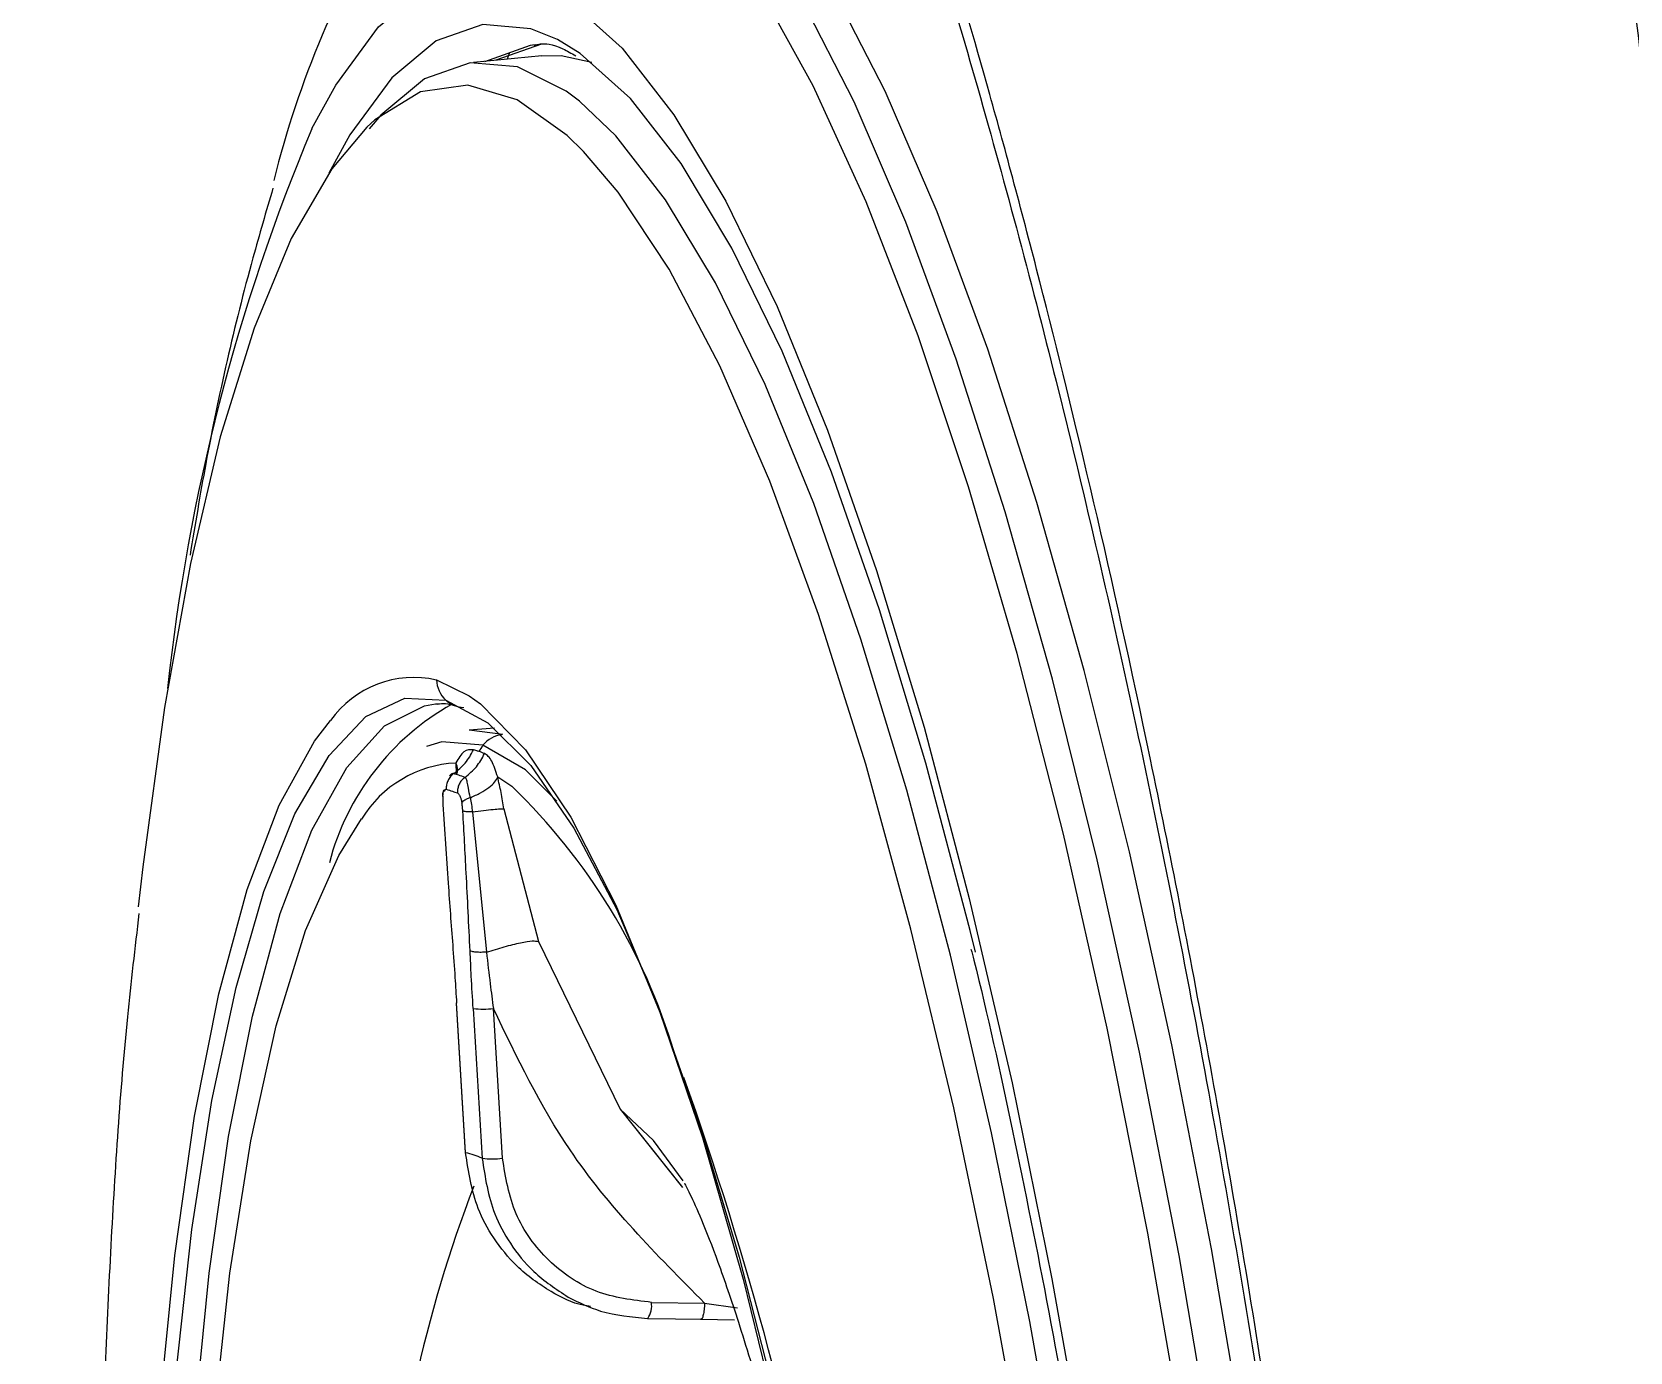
# Model space of a CAD drawing. Extents: x 525 to 613, y 487 to 635.
# Drawn here: x 602.605 to 603.692, y 550.718 to 551.617 of the extents above; entities that cross this region are included whole.
import ezdxf

# ---------------------------------------------------------------- set-up
doc = ezdxf.new("R2010")
doc.units = 0
doc.header["$MEASUREMENT"] = 0
doc.layers.add('1', color=4, linetype='Continuous')
doc.layers.add('STD TEST', color=3, linetype='Continuous')

# ---------------------------------------------------------------- blocks, each defined once
blk = doc.blocks.new('2023 VANGUARD')
at = {"layer": '1', "color": 3, "linetype": 'Continuous', "lineweight": 25}
for p, q in [((33.9699, -41.0889), (33.9685, -41.0928)), ((33.9857, -41.0831), (33.988, -41.0829)), ((33.9921, -41.0905), (33.9456, -41.095)), ((33.9204, -41.5153), (33.9427, -41.526)), ((33.9198, -41.5316), (33.9222, -41.5315)), ((33.9599, -41.5481), (33.9427, -41.5495)), ((33.9599, -41.5481), (33.9427, -41.5495)), ((33.9655, -41.5525), (33.9427, -41.5495)), ((33.9335, -41.5718), (33.9337, -41.5793)), ((33.9335, -41.5718), (33.9337, -41.5793)), ((33.962, -41.5813), (33.9716, -41.5876)), ((33.9448, -41.6051), (33.9544, -41.7006)), ((33.9448, -41.6051), (33.9544, -41.7006)), ((33.9663, -41.603), (33.9897, -41.6932)), ((33.9663, -41.603), (33.9897, -41.6932)), ((33.9897, -41.6932), (34.0454, -41.8073)), ((33.9897, -41.6932), (34.0454, -41.8073)), ((33.9338, -41.735), (33.9399, -41.8369)), ((33.9338, -41.735), (33.9399, -41.8369)), ((33.9402, -41.8371), (33.934, -41.7352)), ((33.9453, -41.7389), (33.9515, -41.8409)), ((33.9653, -41.8408), (33.9591, -41.7389)), ((34.0454, -41.8073), (34.0877, -41.8608)), ((34.0454, -41.8073), (34.087, -41.8599)), ((34.0667, -41.9389), (34.1028, -41.9394)), ((34.1028, -41.9394), (34.1252, -41.9427)), ((34.1028, -41.9394), (34.1252, -41.9427)), ((34.0643, -41.9498), (34.1015, -41.9503)), ((34.0643, -41.9498), (34.1015, -41.9503)), ((34.1001, -41.9502), (34.1232, -41.9508)), ((34.1001, -41.9502), (34.1232, -41.9508))]:
    blk.add_line(p, q, dxfattribs=at)
at = {"layer": '1', "color": 3, "linetype": 'Continuous', "lineweight": 25, "flags": 128}
for points in [[(34.5571, -42.8233), (34.5458, -42.6651), (34.5315, -42.5072), (34.5144, -42.3508), (34.4946, -42.1971), (34.4723, -42.0473), (34.4476, -41.9024), (34.4206, -41.7637), (34.3918, -41.6322), (34.3611, -41.5088), (34.3289, -41.3945), (34.2955, -41.2902), (34.261, -41.1967), (34.2257, -41.1147), (34.1899, -41.0447), (34.1539, -40.9874), (34.118, -40.9432), (34.0824, -40.9124), (34.0473, -40.8952), (34.0157, -40.8916)], [(34.5348, -42.8246), (34.5235, -42.6669), (34.5092, -42.5096), (34.4922, -42.3537), (34.4725, -42.2006), (34.4502, -42.0513), (34.4256, -41.907), (34.3988, -41.7687), (34.37, -41.6376), (34.3394, -41.5147), (34.3074, -41.4008), (34.274, -41.2969), (34.2396, -41.2037), (34.2045, -41.1219), (34.1689, -41.0522), (34.133, -40.9951), (34.0972, -40.9511), (34.0617, -40.9203), (34.0268, -40.9032), (33.9927, -40.8999), (33.9598, -40.9102), (33.9282, -40.9343), (33.9234, -40.9393)], [(34.5169, -42.8246), (34.5053, -42.664), (34.4907, -42.5037), (34.4731, -42.3451), (34.4528, -42.1894), (34.4298, -42.0378), (34.4043, -41.8917), (34.3766, -41.7522), (34.3469, -41.6203), (34.3154, -41.4972), (34.2823, -41.3838), (34.248, -41.2811), (34.2127, -41.1899), (34.1767, -41.111), (34.1402, -41.0448), (34.1037, -40.9921), (34.0673, -40.9532), (34.0314, -40.9284), (33.9962, -40.918), (33.9621, -40.9219), (33.9293, -40.9403), (33.898, -40.9729), (33.89, -40.9839)], [(33.8356, -41.1401), (33.8518, -41.1105), (33.8809, -41.0709), (33.9117, -41.0453), (33.944, -41.0339), (33.9774, -41.0369), (34.0117, -41.0541), (34.0467, -41.0854), (34.0819, -41.1307), (34.1172, -41.1894), (34.1521, -41.2611), (34.1864, -41.3452), (34.2198, -41.4409), (34.2521, -41.5475), (34.2829, -41.664), (34.312, -41.7895), (34.3391, -41.9228), (34.364, -42.0628), (34.3866, -42.2084), (34.4065, -42.3583), (34.4236, -42.5112), (34.4379, -42.6658), (34.4491, -42.8208)], [(34.0026, -41.0794), (33.9845, -41.0721), (33.9518, -41.0692), (33.9202, -41.0804), (33.89, -41.1054), (33.8615, -41.1442), (33.8472, -41.1703)], [(33.9532, -41.0943), (33.9844, -41.0833), (33.9857, -41.0831)], [(33.9953, -41.0823), (33.9918, -41.0827), (33.9607, -41.0936)], [(34.2871, -41.7006), (34.2835, -41.6859), (34.2534, -41.5719), (34.2218, -41.4676), (34.1891, -41.3738), (34.1555, -41.2916), (34.1213, -41.2214), (34.0868, -41.1639), (34.0523, -41.1196), (34.0181, -41.0889), (34.0026, -41.0794)], [(34.0176, -41.1215), (34.0087, -41.1147), (33.9756, -41.0981), (33.9433, -41.0953), (33.9122, -41.1063), (33.8825, -41.1309), (33.8745, -41.1403)], [(33.9921, -41.0905), (34.0053, -41.0904), (34.026, -41.0948)], [(34.0205, -41.1556), (34.0093, -41.1447), (33.9752, -41.1204), (33.9418, -41.1104), (33.9095, -41.115), (33.8785, -41.1341), (33.873, -41.1391)], [(34.4301, -42.8173), (34.4193, -42.6679), (34.4056, -42.5189), (34.3891, -42.3716), (34.3699, -42.2271), (34.3482, -42.0868), (34.3241, -41.9519), (34.298, -41.8234), (34.27, -41.7025), (34.2403, -41.5902), (34.2092, -41.4875), (34.177, -41.3952), (34.1439, -41.3142), (34.1102, -41.2451), (34.0763, -41.1885), (34.0423, -41.1449), (34.0176, -41.1215)], [(33.873, -41.1391), (33.8491, -41.1675), (33.8216, -41.2149), (33.7963, -41.2758), (33.7733, -41.3498), (33.7529, -41.4361), (33.7353, -41.534), (33.7206, -41.6425), (33.7175, -41.6698)], [(34.409, -42.8178), (34.3979, -42.6652), (34.3838, -42.5131), (34.3667, -42.3628), (34.3468, -42.2157), (34.3243, -42.0731), (34.2994, -41.9363), (34.2723, -41.8065), (34.2432, -41.6849), (34.2125, -41.5727), (34.1804, -41.4707), (34.1472, -41.3801), (34.1132, -41.3015), (34.0786, -41.2357), (34.0439, -41.1833), (34.0205, -41.1556)], [(33.8751, -43.528), (33.8499, -43.4288), (33.8264, -43.3212), (33.805, -43.2066), (33.7859, -43.0862), (33.7693, -42.9615), (33.7554, -42.834), (33.7443, -42.7051), (33.7363, -42.5763), (33.7314, -42.4493), (33.7296, -42.3253), (33.7311, -42.206), (33.7356, -42.0927), (33.7433, -41.9867), (33.754, -41.8893), (33.7676, -41.8016), (33.784, -41.7246), (33.8028, -41.6593), (33.824, -41.6064), (33.8473, -41.5666), (33.8724, -41.5402), (33.8989, -41.5277), (33.9267, -41.5291)], [(33.7536, -42.0495), (33.7556, -42.0223), (33.7657, -41.9191), (33.7789, -41.8259), (33.7951, -41.744), (33.8141, -41.6743), (33.8355, -41.6176), (33.8593, -41.5749), (33.8849, -41.5464), (33.9122, -41.5328), (33.9198, -41.5316)], [(33.9267, -41.5291), (33.9553, -41.5444), (33.9845, -41.5735), (34.0138, -41.6161), (34.043, -41.6715), (34.0717, -41.7392), (34.0996, -41.8184), (34.1263, -41.9082), (34.1516, -42.0074), (34.175, -42.115), (34.1865, -42.1738)], [(33.9427, -41.526), (33.9504, -41.5316), (33.981, -41.5629), (34.0118, -41.6087), (34.0423, -41.6685), (34.0723, -41.7414), (34.1013, -41.8267), (34.129, -41.9231), (34.155, -42.0296), (34.1789, -42.1448), (34.2006, -42.2671), (34.2197, -42.3951), (34.236, -42.5272), (34.2492, -42.6617), (34.2593, -42.7969)], [(33.7314, -42.6401), (33.7247, -42.5059), (33.7214, -42.3743), (33.7215, -42.2471), (33.725, -42.1258), (33.732, -42.0119), (33.7423, -41.907), (33.7557, -41.8122), (33.7722, -41.7289), (33.7915, -41.658), (33.8133, -41.6004), (33.8374, -41.5569), (33.8482, -41.5429)], [(33.952, -41.5597), (33.9239, -41.5575), (33.9136, -41.5605)], [(33.952, -41.5597), (33.9239, -41.5575), (33.9136, -41.5605)], [(34.0022, -41.5977), (33.9809, -41.5765), (33.952, -41.5597)], [(34.0022, -41.5977), (33.9809, -41.5765), (33.952, -41.5597)], [(33.7688, -42.0202), (33.7798, -41.9191), (33.794, -41.8289), (33.8112, -41.7507), (33.8313, -41.6857), (33.8539, -41.6347), (33.8694, -41.6099)], [(33.7688, -42.0202), (33.7798, -41.9191), (33.794, -41.8289), (33.8112, -41.7507), (33.8313, -41.6857), (33.8539, -41.6347), (33.8694, -41.6099)], [(34.0881, -41.8562), (34.068, -41.8286), (34.0454, -41.8073)], [(34.0881, -41.8562), (34.068, -41.8286), (34.0454, -41.8073)], [(33.9402, -41.8371), (33.9399, -41.8369), (33.9399, -41.8369)], [(33.9402, -41.8371), (33.9399, -41.8369), (33.9399, -41.8369)]]:
    blk.add_lwpolyline(points, dxfattribs=at)
at = {"layer": '1', "color": 3, "linetype": 'Continuous', "lineweight": 25}
for centre, radius, start, end in [((34.4739, -41.3415), 0.6847, 148.5145, 165.9528), ((35.0823, -41.6648), 1.3526, 157.1773, 173.9048), ((33.905, -41.5831), 0.0695, 77.1905, 144.7115), ((33.9399, -41.5147), 0.0195, 181.526, 227.3043), ((34.016, -41.6838), 0.1742, 119.3249, 165.327), ((33.9393, -41.5153), 0.0187, 227.4762, 268.8207), ((33.9672, -41.5719), 0.0195, 96.7049, 141.3696), ((33.9677, -41.5724), 0.0201, 141.1512, 155.5726), ((33.9274, -41.6297), 0.0693, 68.1624, 71.4951), ((33.9376, -41.6517), 0.08, 92.9562, 148.5667), ((33.6808, -41.8896), 0.4192, 16.6855, 46.0797), ((33.9521, -41.6777), 0.0616, 263.7083, 276.556), ((31.8335, -42.5896), 2.3941, 10.3206, 19.614), ((33.9298, -41.8871), 0.0511, 64.8491, 78.1832), ((33.9582, -41.7796), 0.0616, 263.7082, 276.556), ((34.7996, -42.1876), 0.9146, 158.997, 176.5644), ((34.0518, -41.9413), 0.015, 325.6485, 9.3018), ((34.0643, -41.9493), 0.000588, 240.3198, 249.1995), ((34.1004, -41.9497), 0.00059, 239.9926, 249.1879)]:
    blk.add_arc(centre, radius, start, end, dxfattribs=at)
for points, knots in [([(34.6607, -40.4817), (34.6696, -40.5467), (34.688, -40.6813), (34.7148, -40.8894), (34.7419, -41.1076), (34.7683, -41.332), (34.7937, -41.5599), (34.8179, -41.7915), (34.8412, -42.0277), (34.8634, -42.2689), (34.8844, -42.515), (34.9041, -42.7658), (34.9225, -43.0228), (34.9395, -43.2859), (34.9549, -43.5553), (34.9685, -43.8292), (34.9803, -44.1078), (34.9902, -44.3912), (34.9981, -44.6792), (35.0039, -44.9719), (35.0076, -45.2693), (35.0077, -45.4691), (35.0078, -45.5697)], [0, 0, 0, 0, 0.038581, 0.079808, 0.12337, 0.167786, 0.212618, 0.258169, 0.304675, 0.352143, 0.400543, 0.449842, 0.500001, 0.551983, 0.604837, 0.658573, 0.713205, 0.768744, 0.825197, 0.88256, 0.940829, 1, 1, 1, 1]), ([(33.3667, -41.3676), (33.3646, -41.4188), (33.3628, -41.4709), (33.3608, -41.5504), (33.3602, -41.5773), (33.3595, -41.6177), (33.3593, -41.6312), (33.359, -41.6512), (33.3589, -41.6579), (33.3587, -41.6678), (33.3586, -41.6711), (33.3585, -41.6759), (33.3585, -41.6775), (33.3584, -41.6808), (33.3584, -41.6834), (33.3585, -41.687), (33.3586, -41.6897), (33.3587, -41.6911), (33.359, -41.6955), (33.3592, -41.6984), (33.3597, -41.7063), (33.3599, -41.7107), (33.3603, -41.7188), (33.3605, -41.7226), (33.3609, -41.73), (33.3611, -41.7337), (33.3619, -41.7516), (33.3626, -41.7656), (33.3647, -41.8069), (33.3661, -41.8335), (33.3703, -41.9143), (33.3733, -41.969), (33.3836, -42.1343), (33.3918, -42.2449), (33.4058, -42.4124), (33.4107, -42.4686), (33.421, -42.5807), (33.4264, -42.6365), (33.4433, -42.8027), (33.4554, -42.912), (33.4812, -43.1279), (33.495, -43.2344), (33.5168, -43.3921), (33.5243, -43.4444), (33.5395, -43.5469), (33.5472, -43.5973), (33.5707, -43.7461), (33.5868, -43.842), (33.6202, -44.0273), (33.6374, -44.1167), (33.6641, -44.2461), (33.6731, -44.2884), (33.6911, -44.3703), (33.7002, -44.4101), (33.7277, -44.526), (33.7462, -44.5988), (33.7745, -44.7015), (33.784, -44.7347), (33.8031, -44.7989), (33.8224, -44.861), (33.842, -44.9185), (33.8615, -44.9734), (33.8712, -44.9995), (33.9005, -45.0741), (33.92, -45.1188), (33.9591, -45.1986), (33.9787, -45.2337), (34.0081, -45.2795), (34.0179, -45.2936), (34.0374, -45.3192), (34.047, -45.3308), (34.0758, -45.362), (34.0948, -45.3779), (34.1322, -45.401), (34.1506, -45.408), (34.178, -45.412), (34.1871, -45.4123), (34.2051, -45.4106), (34.214, -45.4087), (34.2403, -45.4), (34.2573, -45.3902), (34.2902, -45.3631), (34.3062, -45.3459), (34.3372, -45.3045), (34.3522, -45.2805), (34.3812, -45.2258), (34.3952, -45.195), (34.4218, -45.1281), (34.4344, -45.0919), (34.4523, -45.0338), (34.4582, -45.0138), (34.4695, -44.9726), (34.475, -44.9514), (34.4909, -44.8866), (34.5008, -44.8414), (34.5284, -44.7012), (34.544, -44.6014), (34.5701, -44.3911), (34.5806, -44.2802), (34.5963, -44.0569), (34.6016, -43.9438), (34.6062, -43.773), (34.6072, -43.7159), (34.608, -43.6013), (34.608, -43.5437), (34.6062, -43.3726), (34.6031, -43.2609), (34.5936, -43.0425), (34.5872, -42.9358), (34.5757, -42.7798), (34.5715, -42.7284), (34.5625, -42.6271), (34.5577, -42.5773), (34.5427, -42.4315), (34.5319, -42.3389), (34.5089, -42.1623), (34.4967, -42.0783), (34.4717, -41.9186), (34.4588, -41.8428), (34.4391, -41.7352), (34.4325, -41.7003), (34.4193, -41.6331), (34.4127, -41.6007), (34.3801, -41.4442), (34.3546, -41.3369), (34.3191, -41.1981), (34.3077, -41.1557), (34.286, -41.078), (34.2756, -41.0426), (34.261, -40.994), (34.2563, -40.9786), (34.2496, -40.9566), (34.2473, -40.9495), (34.2441, -40.9388), (34.243, -40.9353), (34.2413, -40.9298), (34.2408, -40.9279), (34.2399, -40.9247), (34.2396, -40.9235), (34.2391, -40.9214), (34.2389, -40.9207), (34.2385, -40.9191), (34.2384, -40.9183), (34.238, -40.9169), (34.2378, -40.9163), (34.2373, -40.9149), (34.2371, -40.9141), (34.2364, -40.9119), (34.2359, -40.9104), (34.2345, -40.906), (34.2336, -40.903), (34.2309, -40.894), (34.229, -40.888), (34.2238, -40.8708), (34.2204, -40.8602), (34.2048, -40.8105), (34.1953, -40.782), (34.189, -40.7632)], [0, 0, 0, 0, 0.007813, 0.007813, 0.011719, 0.011719, 0.013672, 0.013672, 0.014648, 0.014648, 0.015137, 0.015137, 0.015381, 0.015381, 0.015625, 0.015747, 0.015747, 0.015869, 0.015869, 0.016113, 0.016113, 0.016602, 0.016602, 0.01709, 0.01709, 0.017578, 0.017578, 0.019531, 0.019531, 0.023437, 0.023437, 0.03125, 0.03125, 0.046875, 0.046875, 0.054688, 0.054688, 0.0625, 0.0625, 0.078125, 0.078125, 0.09375, 0.09375, 0.101563, 0.101563, 0.109375, 0.109375, 0.125, 0.125, 0.140625, 0.140625, 0.148438, 0.148438, 0.15625, 0.15625, 0.171875, 0.171875, 0.179688, 0.179688, 0.1875, 0.195313, 0.195313, 0.203125, 0.203125, 0.21875, 0.21875, 0.234375, 0.234375, 0.242188, 0.242188, 0.25, 0.25, 0.265625, 0.265625, 0.28125, 0.28125, 0.289063, 0.289063, 0.296875, 0.296875, 0.3125, 0.3125, 0.328125, 0.328125, 0.34375, 0.34375, 0.359375, 0.359375, 0.375, 0.375, 0.382813, 0.382813, 0.390625, 0.390625, 0.40625, 0.40625, 0.4375, 0.4375, 0.46875, 0.46875, 0.5, 0.5, 0.515625, 0.515625, 0.53125, 0.53125, 0.5625, 0.5625, 0.59375, 0.59375, 0.609375, 0.609375, 0.625, 0.625, 0.65625, 0.65625, 0.6875, 0.6875, 0.71875, 0.71875, 0.734375, 0.734375, 0.75, 0.75, 0.8125, 0.8125, 0.84375, 0.84375, 0.875, 0.875, 0.890625, 0.890625, 0.898438, 0.898438, 0.902344, 0.902344, 0.904297, 0.904297, 0.905273, 0.905273, 0.905762, 0.905762, 0.90625, 0.90625, 0.907227, 0.907227, 0.908203, 0.908203, 0.910156, 0.910156, 0.914063, 0.914063, 0.921875, 0.921875, 0.9375, 0.9375, 1, 1, 1, 1]), ([(34.195, -40.8117), (34.2072, -40.8485), (34.2379, -40.9412), (34.2897, -41.1122), (34.3449, -41.3187), (34.3979, -41.5477), (34.447, -41.7958), (34.4907, -42.0586), (34.5279, -42.3303), (34.5582, -42.6077), (34.5812, -42.8872), (34.5966, -43.1654), (34.6042, -43.4396), (34.6042, -43.702), (34.5973, -43.9392), (34.5858, -44.1411), (34.572, -44.3047), (34.558, -44.434), (34.5434, -44.546), (34.5261, -44.658), (34.5028, -44.7832), (34.4725, -44.9127), (34.4439, -45.0068), (34.4208, -45.0692), (34.404, -45.1088), (34.3863, -45.1438), (34.373, -45.1661), (34.3661, -45.1763), (34.3673, -45.1762), (34.3677, -45.1762)], [0, 0, 0, 0, 0.027921, 0.070404, 0.113733, 0.158664, 0.205575, 0.253061, 0.300435, 0.348201, 0.396224, 0.443997, 0.492035, 0.540502, 0.586247, 0.626181, 0.660548, 0.689055, 0.711984, 0.738765, 0.773226, 0.815123, 0.85904, 0.881102, 0.903282, 0.92565, 0.951576, 0.982179, 1, 1, 1, 1]), ([(33.9868, -41.0834), (33.9875, -41.0832), (33.9937, -41.0815), (34.0011, -41.0825), (34.0122, -41.0888), (34.0152, -41.0906)], [0, 0, 0, 0, 0.0854813, 0.7476971, 1, 1, 1, 1]), ([(33.8091, -41.1805), (33.8045, -41.1964), (33.7862, -41.2588), (33.7675, -41.3415), (33.7561, -41.4096), (33.7527, -41.4303)], [0, 0, 0, 0, 0.191497, 0.753514, 1, 1, 1, 1]), ([(34.3563, -45.183), (34.3559, -45.1832), (34.3463, -45.189), (34.3269, -45.193), (34.2983, -45.1944), (34.2693, -45.1869), (34.2439, -45.1736), (34.222, -45.1574), (34.2033, -45.1404), (34.1835, -45.119), (34.1627, -45.0926), (34.1409, -45.0608), (34.1182, -45.023), (34.0949, -44.9794), (34.0703, -44.9279), (34.0428, -44.8639), (34.0189, -44.8013), (34.0002, -44.7481), (33.9887, -44.7139), (33.9785, -44.6828), (33.9698, -44.655), (33.9623, -44.6308), (33.9477, -44.582), (33.9262, -44.5063), (33.8986, -44.4001), (33.8734, -44.2956), (33.8506, -44.1941), (33.8226, -44.0616), (33.7896, -43.8926), (33.753, -43.6834), (33.7191, -43.47), (33.6876, -43.2516), (33.6581, -43.0262), (33.6333, -42.8151), (33.6129, -42.6225), (33.5966, -42.4534), (33.5819, -42.2835), (33.5684, -42.1125), (33.5584, -41.9417), (33.5464, -41.7779), (33.5512, -41.6212), (33.5545, -41.5208), (33.5562, -41.4698)], [0, 0, 0, 0, 0.001057, 0.02657, 0.052179, 0.077885, 0.103685, 0.119219, 0.135677, 0.153057, 0.171359, 0.19058, 0.21072, 0.231777, 0.252518, 0.276911, 0.306282, 0.318291, 0.329064, 0.338601, 0.346904, 0.353973, 0.359808, 0.388998, 0.416377, 0.441948, 0.465715, 0.48768, 0.531696, 0.574913, 0.616267, 0.657985, 0.700555, 0.743376, 0.775664, 0.807676, 0.83759, 0.870986, 0.904698, 0.936241, 0.967578, 1, 1, 1, 1]), ([(33.9213, -41.5317), (33.9217, -41.5317), (33.9257, -41.5306), (33.93, -41.5319), (33.934, -41.5332)], [0, 0, 0, 0, 0.078137, 1, 1, 1, 1]), ([(33.9321, -41.579), (33.9349, -41.5768), (33.9404, -41.5723), (33.9439, -41.566), (33.9455, -41.5629)], [0, 0, 0, 0, 0.502809, 1, 1, 1, 1]), ([(33.9321, -41.579), (33.9349, -41.5768), (33.9404, -41.5723), (33.9439, -41.566), (33.9455, -41.5629)], [0, 0, 0, 0, 0.502809, 1, 1, 1, 1]), ([(33.9455, -41.5629), (33.9433, -41.5627), (33.939, -41.5623), (33.9353, -41.5687), (33.9335, -41.5718)], [0, 0, 0, 0, 0.529808, 1, 1, 1, 1]), ([(33.9455, -41.5629), (33.9433, -41.5627), (33.939, -41.5623), (33.9353, -41.5687), (33.9335, -41.5718)], [0, 0, 0, 0, 0.529808, 1, 1, 1, 1]), ([(33.9398, -41.5816), (33.9425, -41.5793), (33.948, -41.5748), (33.9514, -41.5685), (33.9531, -41.5654)], [0, 0, 0, 0, 0.502816, 1, 1, 1, 1]), ([(33.9398, -41.5816), (33.9425, -41.5793), (33.948, -41.5748), (33.9514, -41.5685), (33.9531, -41.5654)], [0, 0, 0, 0, 0.502816, 1, 1, 1, 1]), ([(33.9493, -41.564), (33.9486, -41.5638), (33.9474, -41.5634), (33.9461, -41.563), (33.9455, -41.5629)], [0, 0, 0, 0, 0.560093, 1, 1, 1, 1]), ([(33.9493, -41.564), (33.9486, -41.5638), (33.9474, -41.5634), (33.9461, -41.563), (33.9455, -41.5629)], [0, 0, 0, 0, 0.560093, 1, 1, 1, 1]), ([(33.962, -41.5813), (33.9607, -41.5773), (33.9579, -41.5686), (33.9548, -41.5665), (33.9531, -41.5654)], [0, 0, 0, 0, 0.468065, 1, 1, 1, 1]), ([(33.962, -41.5813), (33.9607, -41.5773), (33.9579, -41.5686), (33.9548, -41.5665), (33.9531, -41.5654)], [0, 0, 0, 0, 0.468065, 1, 1, 1, 1]), ([(33.9343, -41.5791), (33.9345, -41.5782), (33.9351, -41.5757), (33.9341, -41.5733), (33.9335, -41.5718)], [0, 0, 0, 0, 0.3681484, 1, 1, 1, 1]), ([(33.9343, -41.5791), (33.9345, -41.5782), (33.9351, -41.5757), (33.9341, -41.5733), (33.9335, -41.5718)], [0, 0, 0, 0, 0.3681484, 1, 1, 1, 1]), ([(33.9321, -41.579), (33.9313, -41.5796), (33.9298, -41.5809), (33.9281, -41.5836), (33.9271, -41.5865), (33.927, -41.5886), (33.927, -41.5896)], [0, 0, 0, 0, 0.245697, 0.5, 0.754303, 1, 1, 1, 1]), ([(33.9321, -41.579), (33.9313, -41.5796), (33.9298, -41.5809), (33.9281, -41.5836), (33.9271, -41.5865), (33.927, -41.5886), (33.927, -41.5896)], [0, 0, 0, 0, 0.245697, 0.5, 0.754303, 1, 1, 1, 1]), ([(33.9321, -41.579), (33.9317, -41.579), (33.9308, -41.5789), (33.9297, -41.58), (33.9292, -41.5805)], [0, 0, 0, 0, 0.51133, 1, 1, 1, 1]), ([(33.9321, -41.579), (33.9317, -41.579), (33.9308, -41.5789), (33.9297, -41.58), (33.9292, -41.5805)], [0, 0, 0, 0, 0.51133, 1, 1, 1, 1]), ([(33.9398, -41.5816), (33.9383, -41.5811), (33.9358, -41.5802), (33.9332, -41.5794), (33.9321, -41.579)], [0, 0, 0, 0, 0.559999, 1, 1, 1, 1]), ([(33.9398, -41.5816), (33.9383, -41.5811), (33.9358, -41.5802), (33.9332, -41.5794), (33.9321, -41.579)], [0, 0, 0, 0, 0.559999, 1, 1, 1, 1]), ([(33.9398, -41.5816), (33.939, -41.5822), (33.9374, -41.5835), (33.9357, -41.5861), (33.9347, -41.5891), (33.9347, -41.5912), (33.9346, -41.5922)], [0, 0, 0, 0, 0.245697, 0.5, 0.754303, 1, 1, 1, 1]), ([(33.9398, -41.5816), (33.939, -41.5822), (33.9374, -41.5835), (33.9357, -41.5861), (33.9347, -41.5891), (33.9347, -41.5912), (33.9346, -41.5922)], [0, 0, 0, 0, 0.245697, 0.5, 0.754303, 1, 1, 1, 1]), ([(33.9434, -41.5954), (33.9429, -41.5932), (33.9421, -41.589), (33.9413, -41.5847), (33.9408, -41.5823), (33.9401, -41.5818), (33.9398, -41.5816)], [0, 0, 0, 0, 0.297153, 0.554926, 0.789648, 1, 1, 1, 1]), ([(33.9434, -41.5954), (33.9429, -41.5932), (33.9421, -41.589), (33.9413, -41.5847), (33.9408, -41.5823), (33.9401, -41.5818), (33.9398, -41.5816)], [0, 0, 0, 0, 0.297153, 0.554926, 0.789648, 1, 1, 1, 1]), ([(33.9434, -41.5954), (33.9458, -41.5943), (33.9506, -41.5922), (33.9562, -41.5885), (33.9603, -41.5848), (33.9615, -41.5825), (33.962, -41.5813)], [0, 0, 0, 0, 0.249676, 0.503855, 0.756033, 1, 1, 1, 1]), ([(33.9434, -41.5954), (33.9458, -41.5943), (33.9506, -41.5922), (33.9562, -41.5885), (33.9603, -41.5848), (33.9615, -41.5825), (33.962, -41.5813)], [0, 0, 0, 0, 0.249676, 0.503855, 0.756033, 1, 1, 1, 1]), ([(33.9663, -41.603), (33.9657, -41.5993), (33.9644, -41.5918), (33.9628, -41.5848), (33.962, -41.5813)], [0, 0, 0, 0, 0.495801, 1, 1, 1, 1]), ([(33.9663, -41.603), (33.9657, -41.5993), (33.9644, -41.5918), (33.9628, -41.5848), (33.962, -41.5813)], [0, 0, 0, 0, 0.495801, 1, 1, 1, 1]), ([(33.9268, -41.5899), (33.9263, -41.5902), (33.9254, -41.5909), (33.9246, -41.5921), (33.9243, -41.5933), (33.9246, -41.5942), (33.9247, -41.5946)], [0, 0, 0, 0, 0.247007, 0.5, 0.752993, 1, 1, 1, 1]), ([(33.9268, -41.5899), (33.9263, -41.5902), (33.9254, -41.5909), (33.9246, -41.5921), (33.9243, -41.5933), (33.9246, -41.5942), (33.9247, -41.5946)], [0, 0, 0, 0, 0.247007, 0.5, 0.752993, 1, 1, 1, 1]), ([(33.9247, -41.5946), (33.9247, -41.5956), (33.9246, -41.5973), (33.9247, -41.5992), (33.9248, -41.6)], [0, 0, 0, 0, 0.562763, 1, 1, 1, 1]), ([(33.9247, -41.5946), (33.9247, -41.5956), (33.9246, -41.5973), (33.9247, -41.5992), (33.9248, -41.6)], [0, 0, 0, 0, 0.562763, 1, 1, 1, 1]), ([(33.9247, -41.5946), (33.9248, -41.5937), (33.9249, -41.5917), (33.9257, -41.5898), (33.9264, -41.5898), (33.9268, -41.5897)], [0, 0, 0, 0, 0.264457, 0.56073, 1, 1, 1, 1]), ([(33.9247, -41.5946), (33.9248, -41.5937), (33.9249, -41.5917), (33.9257, -41.5898), (33.9264, -41.5898), (33.9268, -41.5897)], [0, 0, 0, 0, 0.264457, 0.56073, 1, 1, 1, 1]), ([(33.9248, -41.6), (33.9259, -41.6179), (33.928, -41.6498), (33.9303, -41.6817), (33.9314, -41.6958)], [0, 0, 0, 0, 0.559998, 1, 1, 1, 1]), ([(33.9248, -41.6), (33.9259, -41.6179), (33.928, -41.6498), (33.9303, -41.6817), (33.9314, -41.6958)], [0, 0, 0, 0, 0.559998, 1, 1, 1, 1]), ([(33.927, -41.5896), (33.9284, -41.5901), (33.931, -41.5909), (33.9335, -41.5918), (33.9346, -41.5922)], [0, 0, 0, 0, 0.56, 1, 1, 1, 1]), ([(33.927, -41.5896), (33.9284, -41.5901), (33.931, -41.5909), (33.9335, -41.5918), (33.9346, -41.5922)], [0, 0, 0, 0, 0.56, 1, 1, 1, 1]), ([(33.9346, -41.5922), (33.935, -41.5924), (33.9356, -41.5928), (33.9365, -41.5944), (33.9372, -41.5965), (33.9375, -41.5982), (33.9377, -41.599)], [0, 0, 0, 0, 0.316237, 0.605106, 0.810922, 1, 1, 1, 1]), ([(33.9346, -41.5922), (33.935, -41.5924), (33.9356, -41.5928), (33.9365, -41.5944), (33.9372, -41.5965), (33.9375, -41.5982), (33.9377, -41.599)], [0, 0, 0, 0, 0.316237, 0.605106, 0.810922, 1, 1, 1, 1]), ([(33.9434, -41.5954), (33.9427, -41.5957), (33.9412, -41.5962), (33.9396, -41.5971), (33.9383, -41.598), (33.9379, -41.5987), (33.9377, -41.599)], [0, 0, 0, 0, 0.247007, 0.5, 0.752993, 1, 1, 1, 1]), ([(33.9434, -41.5954), (33.9427, -41.5957), (33.9412, -41.5962), (33.9396, -41.5971), (33.9383, -41.598), (33.9379, -41.5987), (33.9377, -41.599)], [0, 0, 0, 0, 0.247007, 0.5, 0.752993, 1, 1, 1, 1]), ([(33.9383, -41.6046), (33.9382, -41.6035), (33.9381, -41.6016), (33.9378, -41.5998), (33.9377, -41.599)], [0, 0, 0, 0, 0.557139, 1, 1, 1, 1]), ([(33.9383, -41.6046), (33.9382, -41.6035), (33.9381, -41.6016), (33.9378, -41.5998), (33.9377, -41.599)], [0, 0, 0, 0, 0.557139, 1, 1, 1, 1]), ([(33.9434, -41.5954), (33.9436, -41.5969), (33.9442, -41.6001), (33.9446, -41.6034), (33.9448, -41.6051)], [0, 0, 0, 0, 0.494345, 1, 1, 1, 1]), ([(33.9434, -41.5954), (33.9436, -41.5969), (33.9442, -41.6001), (33.9446, -41.6034), (33.9448, -41.6051)], [0, 0, 0, 0, 0.494345, 1, 1, 1, 1]), ([(33.9448, -41.6051), (33.9441, -41.6051), (33.9425, -41.6051), (33.9405, -41.605), (33.9391, -41.6048), (33.9385, -41.6046), (33.9383, -41.6046)], [0, 0, 0, 0, 0.246698, 0.5, 0.753302, 1, 1, 1, 1]), ([(33.9432, -41.6997), (33.9424, -41.682), (33.9408, -41.6503), (33.9391, -41.6185), (33.9383, -41.6046)], [0, 0, 0, 0, 0.559997, 1, 1, 1, 1]), ([(33.9448, -41.6051), (33.9441, -41.6051), (33.9425, -41.6051), (33.9405, -41.605), (33.9391, -41.6048), (33.9385, -41.6046), (33.9383, -41.6046)], [0, 0, 0, 0, 0.246698, 0.5, 0.753302, 1, 1, 1, 1]), ([(33.9432, -41.6997), (33.9424, -41.682), (33.9408, -41.6503), (33.9391, -41.6185), (33.9383, -41.6046)], [0, 0, 0, 0, 0.559997, 1, 1, 1, 1]), ([(33.9448, -41.6051), (33.9475, -41.6047), (33.9527, -41.604), (33.9591, -41.6033), (33.9639, -41.6029), (33.9655, -41.603), (33.9663, -41.603)], [0, 0, 0, 0, 0.249775, 0.504218, 0.756467, 1, 1, 1, 1]), ([(33.9448, -41.6051), (33.9475, -41.6047), (33.9527, -41.604), (33.9591, -41.6033), (33.9639, -41.6029), (33.9655, -41.603), (33.9663, -41.603)], [0, 0, 0, 0, 0.249775, 0.504218, 0.756467, 1, 1, 1, 1]), ([(33.7179, -41.6742), (33.7152, -41.6975), (33.7066, -41.7711), (33.6981, -41.9012), (33.6915, -42.0614), (33.6899, -42.2226), (33.6923, -42.3805), (33.6973, -42.5123), (33.702, -42.5915), (33.7036, -42.6186)], [0, 0, 0, 0, 0.080155, 0.252252, 0.430299, 0.598254, 0.75995, 0.917876, 1, 1, 1, 1]), ([(33.9314, -41.6958), (33.9319, -41.7031), (33.9329, -41.7163), (33.9337, -41.7294), (33.934, -41.7352)], [0, 0, 0, 0, 0.559985, 1, 1, 1, 1]), ([(33.9314, -41.6958), (33.9319, -41.7031), (33.9329, -41.7163), (33.9337, -41.7294), (33.934, -41.7352)], [0, 0, 0, 0, 0.559985, 1, 1, 1, 1]), ([(33.9544, -41.7006), (33.9585, -41.6993), (33.9669, -41.6966), (33.9779, -41.694), (33.9861, -41.6926), (33.9885, -41.693), (33.9897, -41.6932)], [0, 0, 0, 0, 0.250711, 0.510511, 0.764609, 1, 1, 1, 1]), ([(33.9544, -41.7006), (33.9585, -41.6993), (33.9669, -41.6966), (33.9779, -41.694), (33.9861, -41.6926), (33.9885, -41.693), (33.9897, -41.6932)], [0, 0, 0, 0, 0.250711, 0.510511, 0.764609, 1, 1, 1, 1]), ([(33.9544, -41.7006), (33.9531, -41.7006), (33.9506, -41.7007), (33.9471, -41.7006), (33.9444, -41.7002), (33.9436, -41.6999), (33.9432, -41.6997)], [0, 0, 0, 0, 0.2430983, 0.4999999, 0.7569015, 1, 1, 1, 1]), ([(33.9453, -41.7389), (33.9449, -41.7316), (33.9441, -41.7185), (33.9435, -41.7055), (33.9432, -41.6997)], [0, 0, 0, 0, 0.559985, 1, 1, 1, 1]), ([(33.9544, -41.7006), (33.9531, -41.7006), (33.9506, -41.7007), (33.9471, -41.7006), (33.9444, -41.7002), (33.9436, -41.6999), (33.9432, -41.6997)], [0, 0, 0, 0, 0.2430983, 0.4999999, 0.7569015, 1, 1, 1, 1]), ([(33.9453, -41.7389), (33.9449, -41.7316), (33.9441, -41.7185), (33.9435, -41.7055), (33.9432, -41.6997)], [0, 0, 0, 0, 0.559985, 1, 1, 1, 1]), ([(33.9544, -41.7006), (33.9552, -41.7078), (33.9567, -41.7205), (33.9583, -41.7333), (33.9591, -41.7389)], [0, 0, 0, 0, 0.561456, 1, 1, 1, 1]), ([(33.9544, -41.7006), (33.9552, -41.7078), (33.9567, -41.7205), (33.9583, -41.7333), (33.9591, -41.7389)], [0, 0, 0, 0, 0.561456, 1, 1, 1, 1]), ([(34.284, -41.6984), (34.2847, -41.7009), (34.2946, -41.7396), (34.3125, -41.8217), (34.3373, -41.9444), (34.3601, -42.0738), (34.3809, -42.2079), (34.3994, -42.3459), (34.4156, -42.4867), (34.4293, -42.6292), (34.438, -42.7404), (34.4421, -42.8037), (34.4431, -42.8195)], [0, 0, 0, 0, 0.008182, 0.126869, 0.24573, 0.364715, 0.483791, 0.602932, 0.722117, 0.84133, 0.960558, 1, 1, 1, 1]), ([(34.1028, -41.9394), (34.0699, -41.9063), (34.0113, -41.8473), (33.975, -41.772), (33.9591, -41.7389)], [0, 0, 0, 0, 0.559798, 1, 1, 1, 1]), ([(34.1028, -41.9394), (34.0699, -41.9063), (34.0113, -41.8473), (33.975, -41.772), (33.9591, -41.7389)], [0, 0, 0, 0, 0.559798, 1, 1, 1, 1]), ([(34.0252, -41.9416), (34.0235, -41.9414), (34.014, -41.9401), (33.9965, -41.9311), (33.9754, -41.916), (33.9592, -41.8961), (33.9453, -41.8706), (33.9422, -41.85), (33.9402, -41.8371)], [0, 0, 0, 0, 0.035716, 0.202416, 0.404974, 0.577459, 0.734288, 1, 1, 1, 1]), ([(34.0252, -41.9416), (34.0235, -41.9414), (34.014, -41.9401), (33.9965, -41.9311), (33.9754, -41.916), (33.9592, -41.8961), (33.9453, -41.8706), (33.9422, -41.85), (33.9402, -41.8371)], [0, 0, 0, 0, 0.035716, 0.202416, 0.404974, 0.577459, 0.734288, 1, 1, 1, 1]), ([(33.9515, -41.8409), (33.9534, -41.8538), (33.9566, -41.8743), (33.9705, -41.8997), (33.9867, -41.9199), (34.0018, -41.9299), (34.01, -41.9353)], [0, 0, 0, 0, 0.332969, 0.52934, 0.74523, 1, 1, 1, 1]), ([(33.9515, -41.8409), (33.9534, -41.8538), (33.9566, -41.8743), (33.9705, -41.8997), (33.9867, -41.9199), (34.0018, -41.9299), (34.01, -41.9353)], [0, 0, 0, 0, 0.332969, 0.52934, 0.74523, 1, 1, 1, 1]), ([(34.0667, -41.9389), (34.0538, -41.9373), (34.0281, -41.9342), (33.9954, -41.9118), (33.9718, -41.8797), (33.9674, -41.8538), (33.9653, -41.8408)], [0, 0, 0, 0, 0.249698, 0.500188, 0.750582, 1, 1, 1, 1]), ([(34.0667, -41.9389), (34.0538, -41.9373), (34.0281, -41.9342), (33.9954, -41.9118), (33.9718, -41.8797), (33.9674, -41.8538), (33.9653, -41.8408)], [0, 0, 0, 0, 0.249698, 0.500188, 0.750582, 1, 1, 1, 1]), ([(34.0895, -41.8585), (34.0894, -41.8583), (34.0886, -41.857), (34.0927, -41.8644), (34.1004, -41.8816), (34.1119, -41.9109), (34.126, -41.9519), (34.142, -42.005), (34.1591, -42.0701), (34.1724, -42.1266), (34.1797, -42.1625), (34.1814, -42.1708)], [0, 0, 0, 0, 0.027228, 0.132533, 0.246345, 0.369815, 0.503085, 0.645463, 0.795719, 0.952418, 1, 1, 1, 1]), ([(34.0895, -41.8585), (34.0894, -41.8583), (34.0886, -41.857), (34.0927, -41.8644), (34.1004, -41.8816), (34.1119, -41.9109), (34.126, -41.9519), (34.142, -42.005), (34.1591, -42.0701), (34.1724, -42.1266), (34.1797, -42.1625), (34.1814, -42.1708)], [0, 0, 0, 0, 0.027228, 0.132533, 0.246345, 0.369815, 0.503085, 0.645463, 0.795719, 0.952418, 1, 1, 1, 1]), ([(34.01, -41.9353), (34.0172, -41.9389), (34.0342, -41.9472), (34.0531, -41.9488), (34.064, -41.9498)], [0, 0, 0, 0, 0.425954, 1, 1, 1, 1]), ([(34.01, -41.9353), (34.0172, -41.9389), (34.0342, -41.9472), (34.0531, -41.9488), (34.064, -41.9498)], [0, 0, 0, 0, 0.425954, 1, 1, 1, 1])]:
    blk.add_open_spline(points, degree=3, knots=knots, dxfattribs=at)
blk.add_open_spline([(34.1028, -41.9394), (34.1027, -41.9409), (34.1025, -41.9439), (34.1019, -41.9476), (34.1011, -41.9501), (34.1005, -41.9502), (34.1002, -41.9502)], degree=3, dxfattribs=at)
blk.add_open_spline([(34.1028, -41.9394), (34.1027, -41.9409), (34.1025, -41.9439), (34.1019, -41.9476), (34.1011, -41.9501), (34.1005, -41.9502), (34.1002, -41.9502)], degree=3, dxfattribs=at)
blk = doc.blocks.new('2026 Vanguard')
at = {"layer": 'STD TEST', "color": 1}
blk.add_blockref('2023 VANGUARD', (44.1613, 88.209), dxfattribs=at)

msp = doc.modelspace()

# ---------------------------------------------------------------- block references
at = {"layer": '1'}
msp.add_blockref('2026 Vanguard', (524.7985, 504.4821), dxfattribs=at)

doc.saveas('drawing.dxf')
